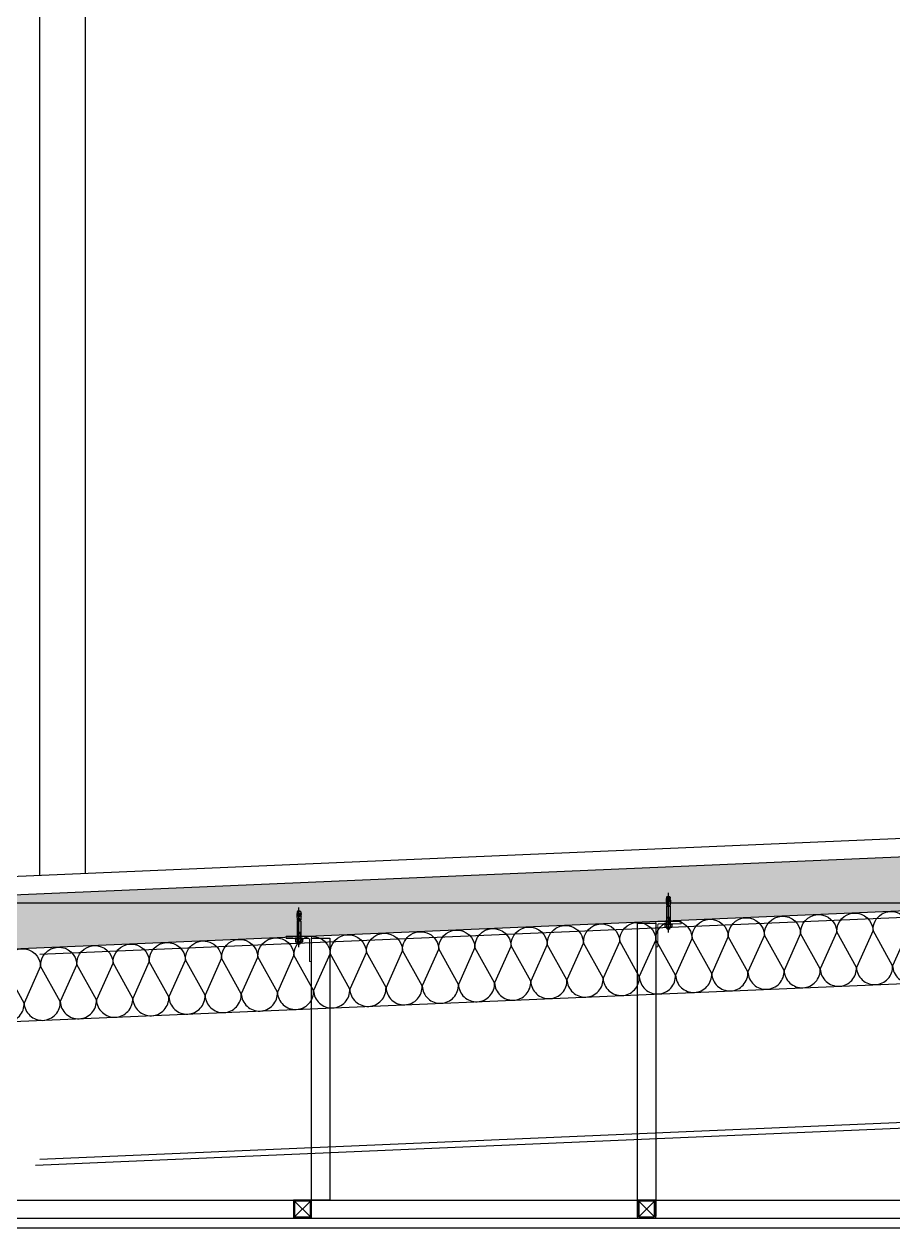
# Model space of a CAD drawing. Header units: millimetres. Extents: x 0 to 672800, y 0 to 118800.
# Drawn here: x 254531 to 256930, y 76598 to 79921 of the extents above; entities that cross this region are included whole.
import ezdxf

# ---------------------------------------------------------------- set-up
doc = ezdxf.new("R2010")
doc.units = ezdxf.units.MM
doc.header["$LTSCALE"] = 200
doc.linetypes.add('CEN-GAUN', pattern=[32.2, 30, -1, 0.2, -1])
for name, color, linetype in [('0-S-col', 4, 'Continuous'), ('A-8', 8, 'Continuous'), ('A-CON', 2, 'Continuous'), ('A-FLOR-STUD', 9, 'Continuous'), ('A-KERAION', 8, 'Continuous'), ('A_FIN_EXT', 6, 'Continuous'), ('A_ME_B&N', 6, 'Continuous'), ('A_ME_PI', 1, 'Continuous'), ('CEN', 1, 'CEN-GAUN'), ('ELE-8', 8, 'Continuous'), ('HAT-254', 254, 'Continuous'), ('HAT-INS', 252, 'Continuous')]:
    doc.layers.add(name, color=color, linetype=linetype)
doc.layers.add('A-STL3', color=4, linetype='Continuous', lineweight=0)

# ---------------------------------------------------------------- blocks, each defined once
blk = doc.blocks.new('*U327')
at = {"layer": 'HAT-INS'}
for points in [[(8, 0, 0.414214), (8.25, 0.25), (8, 0.75, -1), (8.5, 0.75), (8.25, 0.25, 0.414214), (8.5, 0)], [(8.5, 0, 0.414214), (8.75, 0.25), (8.5, 0.75, -1), (9, 0.75), (8.75, 0.25, 0.414214), (9, 0)], [(9, 0, 0.414214), (9.25, 0.25), (9, 0.75, -1), (9.5, 0.75), (9.25, 0.25, 0.414214), (9.5, 0)], [(9.5, 0, 0.414214), (9.75, 0.25), (9.5, 0.75, -1), (10, 0.75), (9.75, 0.25, 0.414214), (10, 0)], [(10, 0, 0.414214), (10.25, 0.25), (10, 0.75, -1), (10.5, 0.75), (10.25, 0.25, 0.414214), (10.5, 0)], [(10.5, 0, 0.414214), (10.75, 0.25), (10.5, 0.75, -1), (11, 0.75), (10.75, 0.25, 0.414214), (11, 0)], [(11, 0, 0.414214), (11.25, 0.25), (11, 0.75, -1), (11.5, 0.75), (11.25, 0.25, 0.414214), (11.5, 0)], [(11.5, 0, 0.414214), (11.75, 0.25), (11.5, 0.75, -1), (12, 0.75), (11.75, 0.25, 0.414214), (12, 0)], [(12, 0, 0.414214), (12.25, 0.25), (12, 0.75, -1), (12.5, 0.75), (12.25, 0.25, 0.414214), (12.5, 0)], [(12.5, 0, 0.414214), (12.75, 0.25), (12.5, 0.75, -1), (13, 0.75), (12.75, 0.25, 0.414214), (13, 0)], [(13, 0, 0.414214), (13.25, 0.25), (13, 0.75, -1), (13.5, 0.75), (13.25, 0.25, 0.414214), (13.5, 0)], [(13.5, 0, 0.414214), (13.75, 0.25), (13.5, 0.75, -1), (14, 0.75), (13.75, 0.25, 0.414214), (14, 0)], [(14, 0, 0.414214), (14.25, 0.25), (14, 0.75, -1), (14.5, 0.75), (14.25, 0.25, 0.414214), (14.5, 0)], [(14.5, 0, 0.414214), (14.75, 0.25), (14.5, 0.75, -1), (15, 0.75), (14.75, 0.25, 0.414214), (15, 0)], [(15, 0, 0.414214), (15.25, 0.25), (15, 0.75, -1), (15.5, 0.75), (15.25, 0.25, 0.414214), (15.5, 0)], [(15.5, 0, 0.414214), (15.75, 0.25), (15.5, 0.75, -1), (16, 0.75), (15.75, 0.25, 0.414214), (16, 0)], [(16, 0, 0.414214), (16.25, 0.25), (16, 0.75, -1), (16.5, 0.75), (16.25, 0.25, 0.414214), (16.5, 0)], [(16.5, 0, 0.414214), (16.75, 0.25), (16.5, 0.75, -1), (17, 0.75), (16.75, 0.25, 0.414214), (17, 0)], [(17, 0, 0.414214), (17.25, 0.25), (17, 0.75, -1), (17.5, 0.75), (17.25, 0.25, 0.414214), (17.5, 0)], [(17.5, 0, 0.414214), (17.75, 0.25), (17.5, 0.75, -1), (18, 0.75), (17.75, 0.25, 0.414214), (18, 0)], [(18, 0, 0.414214), (18.25, 0.25), (18, 0.75, -1), (18.5, 0.75), (18.25, 0.25, 0.414214), (18.5, 0)], [(18.5, 0, 0.414214), (18.75, 0.25), (18.5, 0.75, -1), (19, 0.75), (18.75, 0.25, 0.414214), (19, 0)], [(19, 0, 0.414214), (19.25, 0.25), (19, 0.75, -1), (19.5, 0.75), (19.25, 0.25, 0.414214), (19.5, 0)], [(19.5, 0, 0.414214), (19.75, 0.25), (19.5, 0.75, -1), (20, 0.75), (19.75, 0.25, 0.414214), (20, 0)], [(20, 0, 0.414214), (20.25, 0.25), (20, 0.75, -1), (20.5, 0.75), (20.25, 0.25, 0.414214), (20.5, 0)]]:
    blk.add_lwpolyline(points, format="xyb", dxfattribs=at)
blk = doc.blocks.new('M10 ANCHOR')
at = {"layer": 'A_ME_B&N', "color": 8}
for p, q in [((-2.1, 22.6), (107.2, 22.6)), ((7.1, 25.8), (7.6, 26.3)), ((7.1, 25.8), (7.1, 19.4)), ((7.6, 18.9), (7.1, 19.4)), ((7.6, 18.9), (7.6, 26.3)), ((7.6, 26.3), (9.7, 26.3)), ((7.6, 18.9), (9.7, 18.9)), ((11.1, 27.6), (9.7, 26.2)), ((9.7, 26.2), (9.7, 18.9)), ((11.1, 17.6), (9.7, 18.9)), ((10.2, 26.6), (12.1, 26.6)), ((10.2, 18.5), (12.1, 18.5)), ((11.1, 27.6), (11.1, 17.6)), ((12.1, 27.6), (11.1, 27.6)), ((12.1, 17.6), (11.1, 17.6)), ((12.1, 31.1), (12.9, 32.4)), ((12.1, 14.1), (12.1, 31.1)), ((12.1, 14.1), (12.9, 12.7)), ((19.4, 32.4), (12.9, 32.4)), ((19.4, 27.5), (12.9, 27.5)), ((19.4, 17.6), (12.9, 17.6)), ((19.4, 12.7), (12.9, 12.7)), ((20.1, 31.1), (19.4, 32.4)), ((20.1, 14.1), (19.4, 12.7)), ((20.1, 12.1), (20.1, 33.1)), ((22.1, 33.1), (20.1, 33.1)), ((22.1, 12.1), (20.1, 12.1)), ((22.1, 12.1), (22.1, 33.1)), ((70.9, 27.6), (22.1, 27.6)), ((22.1, 26.6), (37.1, 26.6)), ((22.1, 18.5), (37.1, 18.5)), ((70.9, 17.6), (22.1, 17.6)), ((37.1, 27.6), (37.1, 17.6)), ((39.1, 27.6), (39.1, 17.6)), ((39.1, 17.6), (39.1, 17.6)), ((70.9, 27.6), (70.9, 17.6)), ((70.9, 18.6), (70.9, 26.5)), ((73.7, 26.2), (71.3, 26.2)), ((73.7, 19), (71.3, 19)), ((85.8, 28.2), (73.7, 27.5)), ((73.7, 21.3), (73.7, 27.5)), ((75.4, 21.4), (73.7, 21.3)), ((75.4, 20.1), (73.7, 20.2)), ((73.7, 20.2), (73.7, 17.5)), ((82.7, 17.1), (73.7, 17.5)), ((85.3, 25.8), (82.6, 25.7)), ((82.8, 17), (82.9, 16.7)), ((86.7, 19.6), (82.9, 19.8)), ((84.8, 16.9), (82.9, 16.7)), ((86.9, 21.9), (83.1, 21.7)), ((83.9, 18), (83.8, 16.3)), ((84, 24.3), (83.9, 27)), ((87.8, 16.9), (84.9, 17)), ((87.9, 17.6), (87.8, 16.9)), ((87.8, 16.9), (87.9, 16.3)), ((87.9, 17.6), (87.9, 16.3)), ((88.8, 16.8), (87.9, 16.3)), ((88.1, 23.7), (88, 27)), ((90.9, 16.7), (88.8, 16.8)), ((90.1, 27.4), (91.2, 27.6)), ((90.9, 17.6), (91.2, 17.6)), ((91, 17.5), (90.9, 16.7)), ((91.2, 27.6), (91.2, 17.6)), ((95.6, 27.6), (91.2, 27.6)), ((95.6, 17.6), (91.2, 17.6)), ((95.6, 17.6), (95.6, 27.6)), ((97.1, 26.1), (95.6, 27.6)), ((95.6, 17.6), (97.1, 19.1)), ((97.1, 19.1), (97.1, 26.1))]:
    blk.add_line(p, q, dxfattribs=at)
blk.add_lwpolyline([(83, 25.7), (83.8, 24.9), (84.7, 25.3), (84.8, 26), (84.2, 26.5), (83.4, 26.4)], close=True, dxfattribs=at)
for points in [[(91, 17.5), (90.2, 18.4), (89, 18.9), (87.8, 19.3), (86.7, 19.6)], [(91.1, 25.2), (90.8, 23.8), (90, 22.9), (88.6, 22.4), (87.7, 22.1), (86.9, 21.9)], [(88.9, 27.9), (89.8, 27.6), (90.5, 27), (91, 26.1), (91.1, 25.2)]]:
    blk.add_lwpolyline(points, dxfattribs=at)
for centre, radius, start, end in [((16.5, 29.9), 4.34, 145.5615, 214.4385), ((28.3, 22.6), 16.2, 162.383, 197.617), ((16.5, 15.2), 4.34, 145.5615, 214.4385), ((15.8, 29.9), 4.34, 325.5615, 34.4385), ((3.9, 22.6), 16.2, 342.383, 17.617), ((15.8, 15.2), 4.34, 325.5615, 34.4385), ((71.3, 26.5), 0.383, 180, 270), ((71.3, 18.6), 0.383, 90, 180), ((75.3, 20.8), 0.618, 278.5979, 81.402), ((83.2, 20.7), 0.945, 96.1253, 252.1482), ((82.7, 17), 0.126, 7.3502, 87.3502), ((83.5, 10.8), 6.36, 78.4927, 96.2076), ((84.9, 16.9), 0.126, 87.3502, 154.0901), ((86.5, 15.7), 12.5, 78.7007, 93), ((98.4, 25.9), 10.5, 173.798, 192.202), ((84.9, 13.6), 5.03, 40.2631, 53.3507), ((86.9, 25.3), 2.05, 308.033, 57.967)]:
    blk.add_arc(centre, radius, start, end, dxfattribs=at)

msp = doc.modelspace()

# ---------------------------------------------------------------- hatches: boundary and pattern name
at = {"layer": 'HAT-254'}
h = msp.add_hatch(color=256, dxfattribs=at)
h.dxf.hatch_style = 1
h.paths.add_polyline_path([(280830, 78497.3), (252935, 77300.5), (252935, 77450.7), (280830, 78647.5)])

# ---------------------------------------------------------------- linework, layer by layer
at = {"layer": '0-S-col', "color": 8}
msp.add_lwpolyline([(254575, 77571.1), (254575, 81794.9), (254225, 81794.9), (254225, 77556.1)], dxfattribs=at)
at = {"layer": 'A-8'}
for p, q in [((255278.2, 76628.1), (255321.8, 76671.7)), ((255321.8, 76628.1), (255278.2, 76671.7)), ((255321.8, 76628.1), (255278.2, 76671.7)), ((255321.8, 76628.1), (255278.2, 76671.7)), ((255278.2, 76628.1), (255321.8, 76671.7)), ((256271.8, 76628.1), (256228.2, 76671.7)), ((256271.8, 76628.1), (256228.2, 76671.7)), ((256228.2, 76628.1), (256271.8, 76671.7)), ((256271.8, 76628.1), (256228.2, 76671.7)), ((256228.2, 76628.1), (256271.8, 76671.7))]:
    msp.add_line(p, q, dxfattribs=at)
at = {"layer": 'A-CON'}
msp.add_lwpolyline([(280830, 78497.3), (252935, 77300.5), (252935, 77450.7), (280830, 78647.5)], close=True, dxfattribs=at)
at = {"layer": 'A-FLOR-STUD'}
for points in [[(256225, 76627.8), (256225, 77438.8), (256275, 77438.8), (256275, 76630.5)], [(252985, 76674.9), (280780, 76674.9)], [(252985, 76624.9), (280780, 76624.9)]]:
    msp.add_lwpolyline(points, dxfattribs=at)
msp.add_lwpolyline([(255325, 77398.1), (255375, 77398.1), (255375, 76674.9), (255325, 76674.9)], close=True, dxfattribs=at)
at = {"layer": 'A-STL3'}
for points in [[(256275, 77443.8), (256275, 77373.8), (256281, 77373.8), (256281, 77434.8, -0.414214), (256284, 77437.8), (256345, 77437.8), (256345, 77443.8)], [(255325, 77403.1), (255325, 77333.1), (255319, 77333.1), (255319, 77394.1, 0.414214), (255316, 77397.1), (255255, 77397.1), (255255, 77403.1)]]:
    msp.add_lwpolyline(points, format="xyb", close=True, dxfattribs=at)
at = {"layer": 'A_FIN_EXT'}
for points in [[(254700, 81094.9), (254700, 77576.4)], [(280775, 78694.9), (280770, 78694.9), (252800, 77494.9)], [(252938, 76597.9), (280808, 76597.9)]]:
    msp.add_lwpolyline(points, dxfattribs=at)
at = {"layer": 'A_ME_PI'}
for points in [[(255325, 76674.9), (255275, 76674.9), (255275, 76624.9), (255325, 76624.9)], [(255325, 76674.9), (255275, 76674.9), (255275, 76624.9), (255325, 76624.9)], [(255325, 76674.9), (255275, 76674.9), (255275, 76624.9), (255325, 76624.9)], [(255321.8, 76671.7), (255278.2, 76671.7), (255278.2, 76628.1), (255321.8, 76628.1)], [(255321.8, 76671.7), (255278.2, 76671.7), (255278.2, 76628.1), (255321.8, 76628.1)], [(255321.8, 76671.7), (255278.2, 76671.7), (255278.2, 76628.1), (255321.8, 76628.1)], [(256275, 76674.9), (256225, 76674.9), (256225, 76624.9), (256275, 76624.9)], [(256275, 76674.9), (256225, 76674.9), (256225, 76624.9), (256275, 76624.9)], [(256275, 76674.9), (256225, 76674.9), (256225, 76624.9), (256275, 76624.9)], [(256271.8, 76671.7), (256228.2, 76671.7), (256228.2, 76628.1), (256271.8, 76628.1)], [(256271.8, 76671.7), (256228.2, 76671.7), (256228.2, 76628.1), (256271.8, 76628.1)], [(256271.8, 76671.7), (256228.2, 76671.7), (256228.2, 76628.1), (256271.8, 76628.1)]]:
    msp.add_lwpolyline(points, close=True, dxfattribs=at)
at = {"layer": 'CEN'}
msp.add_line((289650, 77494.9), (204450, 77494.9), dxfattribs=at)
at = {"layer": 'ELE-8'}
for p, q in [((254575, 77353.9), (280800, 78479)), ((252884.2, 77098.2), (280800, 78295.9)), ((254575, 76787.4), (280800, 77912.5))]:
    msp.add_line(p, q, dxfattribs=at)
msp.add_lwpolyline([(280800, 78496), (280800, 77896), (254562.5, 76770.3)], dxfattribs=at)

# ---------------------------------------------------------------- block references
at = {"layer": 'A-KERAION', "extrusion": (0, 0, -1), "zscale": -1, "rotation": 90}
msp.add_blockref('M10 ANCHOR', (-256287.4, 77415.7), dxfattribs=at)
at = {"layer": 'A-KERAION', "extrusion": (0, 0, -1), "xscale": -1, "zscale": -1, "rotation": 270}
msp.add_blockref('M10 ANCHOR', (-255312.6, 77375), dxfattribs=at)
at = {"layer": 'HAT-INS', "xscale": 199.9999999999999, "yscale": 199.9999999999999, "zscale": 199.9999999999999, "rotation": 2.454216712100465}
msp.add_blockref('*U327', (252885, 77098.2), dxfattribs=at)

doc.saveas('drawing.dxf')
